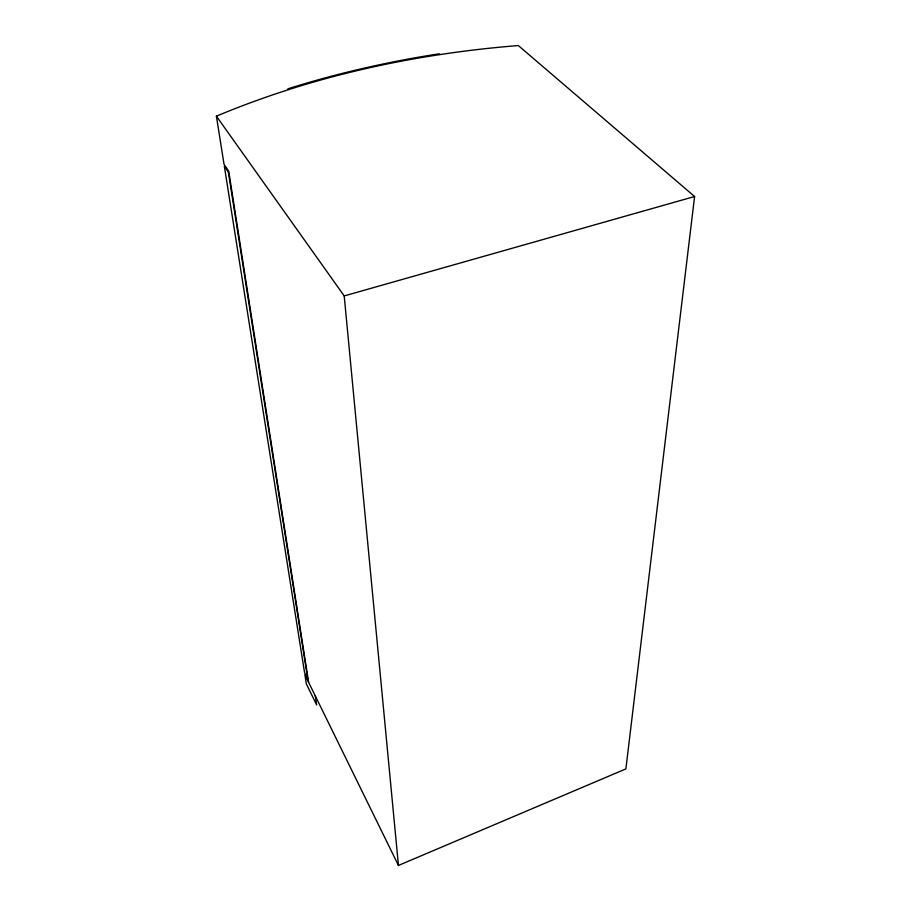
<?xml version="1.0" encoding="UTF-8"?>
<svg xmlns="http://www.w3.org/2000/svg" width="911" height="911" viewBox="0 0 911 911"><rect width="100%" height="100%" fill="white"/><g stroke="black" fill="none" stroke-linecap="round" stroke-linejoin="round"><path stroke-width="1.37" d="M308.613 682.328L228.729 171.166L224.026 164.276L216.408 116.175C312.234 76.012 414.938 53.817 518.325 45.55L694.592 196.514L625.891 768.895L398.449 865.45L304.9 674.744L306.335 683.854L316.652 704.955L315.263 695.867M216.408 116.175L344.21 295.927L694.592 196.514M439.819 54.512L439.102 53.829C387.938 61.732 337.332 73.233 287.944 88.8L288.559 89.54M344.21 295.927L398.449 865.45M228.365 172.088L224.322 166.144L304.536 672.443L307.747 678.98L228.365 172.088"/></g></svg>
